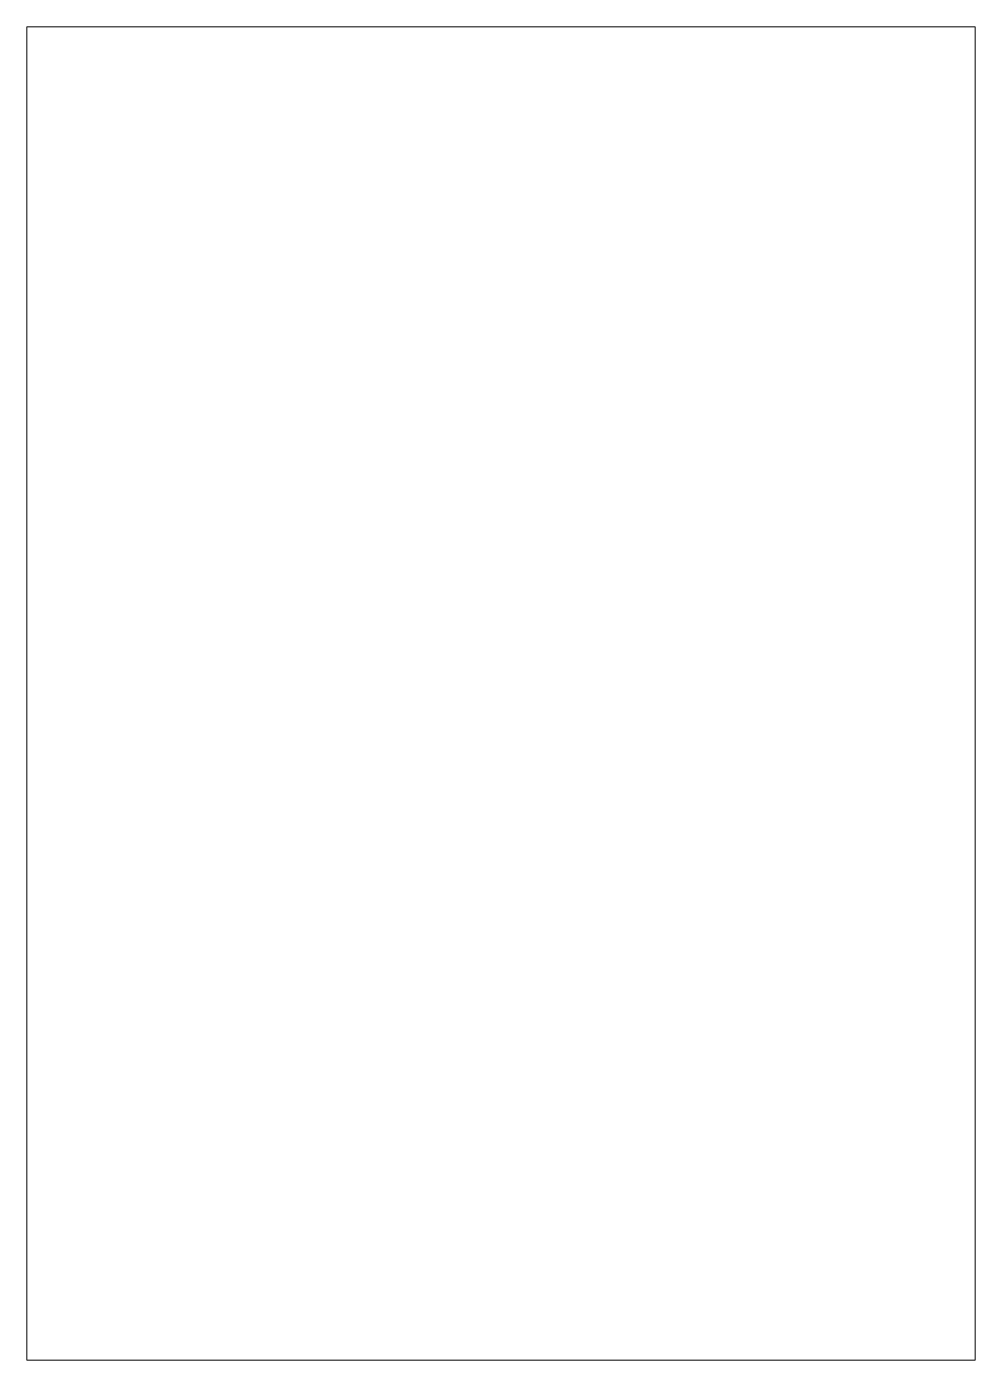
# Model space of a CAD drawing. Header units: inches. Extents: x 0 to 21.3, y 0 to 29.9.
import ezdxf

# ---------------------------------------------------------------- set-up
doc = ezdxf.new("R2010")
doc.units = ezdxf.units.IN
doc.header["$MEASUREMENT"] = 0

msp = doc.modelspace()

# ---------------------------------------------------------------- linework, layer by layer
at = {"color": 7, "linetype": 'Continuous', "lineweight": 15}
for p, q in [((0, 0), (0, 29.879)), ((0, 29.879), (21.258, 29.879)), ((21.258, 0), (21.258, 29.879)), ((0, 0), (21.258, 0))]:
    msp.add_line(p, q, dxfattribs=at)

doc.saveas('drawing.dxf')
